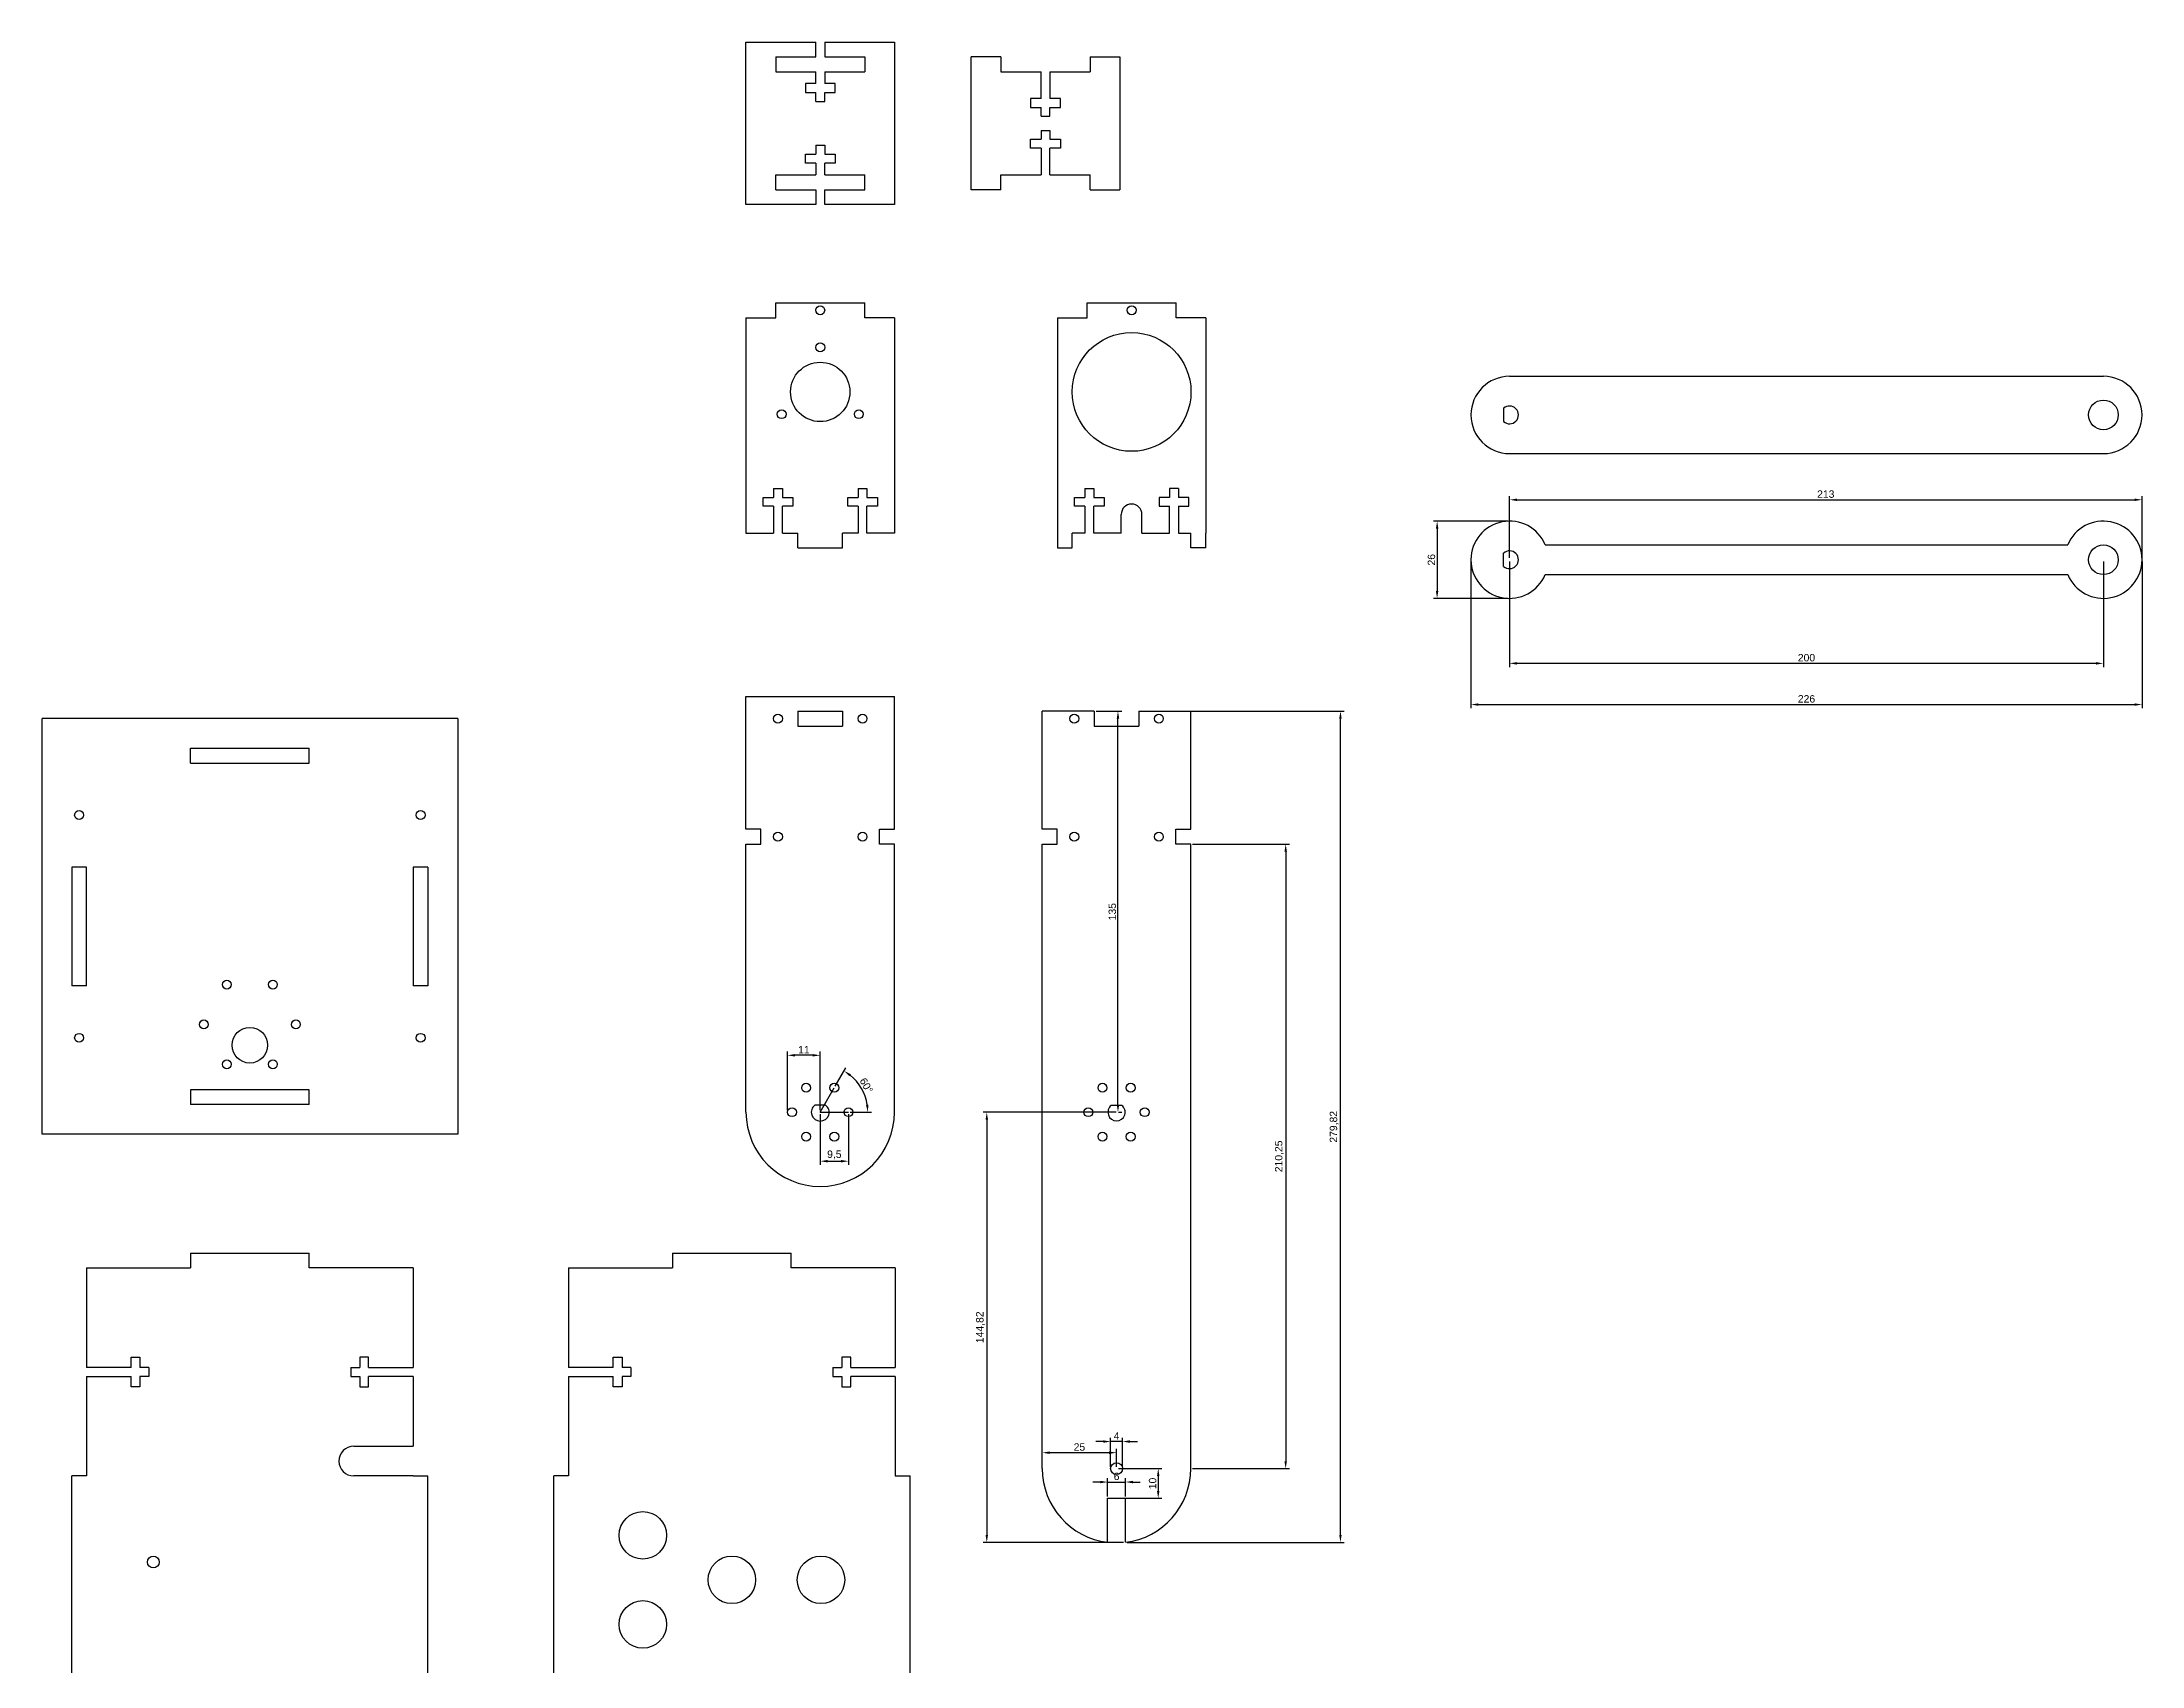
# Model space of a CAD drawing. Header units: millimetres. Extents: x -260 to 1495, y -534 to 358.
# Drawn here: x 788 to 1495, y -189 to 358 of the extents above; entities that cross this region are included whole.
import ezdxf

# ---------------------------------------------------------------- set-up
doc = ezdxf.new("R2010")
doc.units = ezdxf.units.MM
doc.layers.add('Corte', color=230, linetype='Continuous')
doc.styles.get("Standard").update_dxf_attribs({"font": 'arial.ttf'})
doc.dimstyles.new('ISO-25', dxfattribs={"dimtxt": 2.5, "dimasz": 2.5, "dimexe": 1.25, "dimexo": 0.625, "dimtad": 1, "dimtxsty": 'Standard', "dimcen": 2.5, "dimadec": 0, "dimazin": 0, "dimtfac": 1, "dimtmove": 0, "dimatfit": 3, "dimfxl": 1, "dimarcsym": 0})

# ---------------------------------------------------------------- blocks, each defined once
blk = doc.blocks.new('*U7')
blk.add_circle((0, 0), 1.5)
blk = doc.blocks.new('*U8')
at = {"layer": 'Corte', "color": 0, "linetype": 'ByBlock', "lineweight": -2, "transparency": 16777216}
for p, rotation in [((-66.15, 31.82), 120), ((-50.65, 31.82), 59.99999999999999), ((-73.9, 18.4), 180), ((-66.15, 4.98), 239.9999999999999), ((-50.65, 4.98), 299.9999999999999)]:
    blk.add_blockref('*U7', p, dxfattribs=dict(at, rotation=rotation))
blk.add_blockref('*U7', (-42.9, 18.4), dxfattribs=at)
blk = doc.blocks.new('*U11')
blk.add_circle((0, 0), 1.5)
blk = doc.blocks.new('*U12')
at = {"layer": 'Corte', "color": 0, "linetype": 'ByBlock', "lineweight": -2, "transparency": 16777216}
for p, rotation in [((1045.34, 5.68), 120), ((1054.84, 5.68), 59.99999999999999), ((1040.59, -2.55), 180), ((1045.34, -10.77), 239.9999999999999), ((1054.84, -10.77), 299.9999999999999)]:
    blk.add_blockref('*U11', p, dxfattribs=dict(at, rotation=rotation))
blk.add_blockref('*U11', (1059.59, -2.55), dxfattribs=at)
blk = doc.blocks.new('*U19')
at = {"layer": 'Corte'}
blk.add_circle((0, 0), 1.5, dxfattribs=at)
blk = doc.blocks.new('*U20')
at = {"layer": 'Corte', "color": 0, "linetype": 'ByBlock', "lineweight": -2, "transparency": 16777216}
blk.add_blockref('*U19', (1052.39, 249.95), dxfattribs=at)
for p, rotation in [((1039.4, 227.45), 120), ((1065.38, 227.45), 240)]:
    blk.add_blockref('*U19', p, dxfattribs=dict(at, rotation=rotation))
blk = doc.blocks.new('*U87')
blk.add_circle((0, 0), 1.5)
blk = doc.blocks.new('*U88')
at = {"layer": 'Corte', "color": 0, "linetype": 'ByBlock', "lineweight": -2, "transparency": 16777216}
for p, rotation in [((1045.34, 5.68), 120), ((1054.84, 5.68), 59.99999999999999), ((1040.59, -2.55), 180), ((1045.34, -10.77), 239.9999999999999), ((1054.84, -10.77), 299.9999999999999)]:
    blk.add_blockref('*U87', p, dxfattribs=dict(at, rotation=rotation))
blk.add_blockref('*U87', (1059.59, -2.55), dxfattribs=at)
blk = doc.blocks.new('*D209')
at = {"layer": 'Corte', "color": 0, "lineweight": -2, "transparency": 16777216}
for p, q in [((1175.51, 87.7), (1208.1, 87.7)), ((1206.85, 85.2), (1206.85, -120.05)), ((1175.51, -122.55), (1208.1, -122.55))]:
    blk.add_line(p, q, dxfattribs=at)
at = {"layer": 'Corte', "color": 0, "transparency": 16777216}
for points in [[(1206.43, 85.2), (1207.26, 85.2), (1206.85, 87.7)], [(1206.43, -120.05), (1207.26, -120.05), (1206.85, -122.55)]]:
    blk.add_solid(points, dxfattribs=at)
at = {"layer": 'Corte', "color": 0, "transparency": 16777216, "insert": (1204.72, -17.42), "char_height": 2.5, "attachment_point": 5, "rotation": 90}
blk.add_mtext('210,25', dxfattribs=at)
blk = doc.blocks.new('*D210')
at = {"layer": 'Corte', "color": 0, "lineweight": -2, "transparency": 16777216}
for p, q in [((1124.89, -121.92), (1124.89, -115.94)), ((1147.39, -117.19), (1127.39, -117.19)), ((1149.89, -121.92), (1149.89, -115.94))]:
    blk.add_line(p, q, dxfattribs=at)
at = {"layer": 'Corte', "color": 0, "transparency": 16777216}
for points in [[(1127.39, -116.77), (1127.39, -117.61), (1124.89, -117.19)], [(1147.39, -116.77), (1147.39, -117.61), (1149.89, -117.19)]]:
    blk.add_solid(points, dxfattribs=at)
at = {"layer": 'Corte', "color": 0, "transparency": 16777216, "insert": (1137.39, -115.29), "char_height": 2.5, "attachment_point": 5}
blk.add_mtext('25', dxfattribs=at)
blk = doc.blocks.new('*D211')
at = {"layer": 'Corte', "color": 0, "lineweight": -2, "transparency": 16777216}
for p, q in [((1147.89, -121.92), (1147.89, -112.19)), ((1151.89, -121.92), (1151.89, -112.19)), ((1145.39, -113.44), (1142.89, -113.44)), ((1151.89, -113.44), (1147.89, -113.44)), ((1154.39, -113.44), (1156.89, -113.44))]:
    blk.add_line(p, q, dxfattribs=at)
at = {"layer": 'Corte', "color": 0, "transparency": 16777216}
for points in [[(1145.39, -113.02), (1145.39, -113.86), (1147.89, -113.44)], [(1154.39, -113.02), (1154.39, -113.86), (1151.89, -113.44)]]:
    blk.add_solid(points, dxfattribs=at)
at = {"layer": 'Corte', "color": 0, "transparency": 16777216, "insert": (1149.89, -111.56), "char_height": 2.5, "attachment_point": 5}
blk.add_mtext('4', dxfattribs=at)
blk = doc.blocks.new('*D212')
at = {"layer": 'Corte', "color": 0, "lineweight": -2, "transparency": 16777216}
for p, q in [((1144.39, -127.07), (1141.89, -127.07)), ((1146.89, -131.92), (1146.89, -125.82)), ((1146.89, -127.07), (1152.89, -127.07)), ((1152.89, -131.92), (1152.89, -125.82)), ((1155.39, -127.07), (1157.89, -127.07))]:
    blk.add_line(p, q, dxfattribs=at)
at = {"layer": 'Corte', "color": 0, "transparency": 16777216}
for points in [[(1144.39, -126.65), (1144.39, -127.49), (1146.89, -127.07)], [(1155.39, -126.65), (1155.39, -127.49), (1152.89, -127.07)]]:
    blk.add_solid(points, dxfattribs=at)
at = {"layer": 'Corte', "color": 0, "transparency": 16777216, "insert": (1149.89, -125.17), "char_height": 2.5, "attachment_point": 5}
blk.add_mtext('6', dxfattribs=at)
blk = doc.blocks.new('*D213')
at = {"layer": 'Corte', "color": 0, "lineweight": -2, "transparency": 16777216}
for p, q in [((1150.51, -122.55), (1165.18, -122.55)), ((1163.93, -125.05), (1163.93, -130.05)), ((1150.51, -132.55), (1165.18, -132.55))]:
    blk.add_line(p, q, dxfattribs=at)
at = {"layer": 'Corte', "color": 0, "transparency": 16777216}
for points in [[(1163.51, -125.05), (1164.34, -125.05), (1163.93, -122.55)], [(1163.51, -130.05), (1164.34, -130.05), (1163.93, -132.55)]]:
    blk.add_solid(points, dxfattribs=at)
at = {"layer": 'Corte', "color": 0, "transparency": 16777216, "insert": (1162.03, -127.55), "char_height": 2.5, "attachment_point": 5, "rotation": 90}
blk.add_mtext('10', dxfattribs=at)
blk = doc.blocks.new('*D215')
at = {"layer": 'Corte', "color": 0, "lineweight": -2, "transparency": 16777216}
for p, q in [((1282.25, 182.83), (1282.25, 147.31)), ((1482.25, 182.83), (1482.25, 147.31)), ((1479.75, 148.56), (1284.75, 148.56))]:
    blk.add_line(p, q, dxfattribs=at)
at = {"layer": 'Corte', "color": 0, "transparency": 16777216}
for points in [[(1284.75, 148.98), (1284.75, 148.14), (1282.25, 148.56)], [(1479.75, 148.98), (1479.75, 148.14), (1482.25, 148.56)]]:
    blk.add_solid(points, dxfattribs=at)
at = {"layer": 'Corte', "color": 0, "transparency": 16777216, "insert": (1382.25, 150.46), "char_height": 2.5, "attachment_point": 5}
blk.add_mtext('200', dxfattribs=at)
blk = doc.blocks.new('*D216')
at = {"layer": 'Corte', "color": 0, "lineweight": -2, "transparency": 16777216}
for p, q in [((1269.25, 182.83), (1269.25, 133.45)), ((1495.25, 182.83), (1495.25, 133.45)), ((1271.75, 134.7), (1492.75, 134.7))]:
    blk.add_line(p, q, dxfattribs=at)
at = {"layer": 'Corte', "color": 0, "transparency": 16777216}
for points in [[(1271.75, 135.12), (1271.75, 134.28), (1269.25, 134.7)], [(1492.75, 135.12), (1492.75, 134.28), (1495.25, 134.7)]]:
    blk.add_solid(points, dxfattribs=at)
at = {"layer": 'Corte', "color": 0, "transparency": 16777216, "insert": (1382.25, 136.6), "char_height": 2.5, "attachment_point": 5}
blk.add_mtext('226', dxfattribs=at)
blk = doc.blocks.new('*D217')
at = {"layer": 'Corte', "color": 0, "lineweight": -2, "transparency": 16777216}
for p, q in [((1281.62, 196.45), (1256.6, 196.45)), ((1257.85, 193.95), (1257.85, 172.95)), ((1281.62, 170.45), (1256.6, 170.45))]:
    blk.add_line(p, q, dxfattribs=at)
at = {"layer": 'Corte', "color": 0, "transparency": 16777216}
for points in [[(1257.44, 193.95), (1258.27, 193.95), (1257.85, 196.45)], [(1257.44, 172.95), (1258.27, 172.95), (1257.85, 170.45)]]:
    blk.add_solid(points, dxfattribs=at)
at = {"layer": 'Corte', "color": 0, "transparency": 16777216, "insert": (1255.95, 183.45), "char_height": 2.5, "attachment_point": 5, "rotation": 90}
blk.add_mtext('26', dxfattribs=at)
blk = doc.blocks.new('*D219')
at = {"layer": 'Corte', "color": 0, "lineweight": -2, "transparency": 16777216}
for p, q in [((1039.09, -1.92), (1039.09, 17.85)), ((1047.59, 16.6), (1041.59, 16.6)), ((1050.09, -1.92), (1050.09, 17.85))]:
    blk.add_line(p, q, dxfattribs=at)
at = {"layer": 'Corte', "color": 0, "transparency": 16777216}
for points in [[(1041.59, 17.02), (1041.59, 16.19), (1039.09, 16.6)], [(1047.59, 17.02), (1047.59, 16.19), (1050.09, 16.6)]]:
    blk.add_solid(points, dxfattribs=at)
at = {"layer": 'Corte', "color": 0, "transparency": 16777216, "insert": (1044.59, 18.48), "char_height": 2.5, "attachment_point": 5}
blk.add_mtext('11', dxfattribs=at)
blk = doc.blocks.new('*D220')
at = {"layer": 'Corte', "color": 0, "lineweight": -2, "transparency": 16777216}
for p, q in [((1050.09, -3.17), (1050.09, -20.3)), ((1059.59, -3.17), (1059.59, -20.3)), ((1052.59, -19.05), (1057.09, -19.05))]:
    blk.add_line(p, q, dxfattribs=at)
at = {"layer": 'Corte', "color": 0, "transparency": 16777216}
for points in [[(1052.59, -18.63), (1052.59, -19.46), (1050.09, -19.05)], [(1057.09, -18.63), (1057.09, -19.46), (1059.59, -19.05)]]:
    blk.add_solid(points, dxfattribs=at)
at = {"layer": 'Corte', "color": 0, "transparency": 16777216, "insert": (1054.84, -16.92), "char_height": 2.5, "attachment_point": 5}
blk.add_mtext('9,5', dxfattribs=at)
blk = doc.blocks.new('*D222')
at = {"layer": 'Corte', "color": 0, "lineweight": -2, "transparency": 16777216}
for p, q in [((1143.01, 132.45), (1151.61, 132.45)), ((1150.36, -0.05), (1150.36, 129.95)), ((1055.15, 6.22), (1058.73, 12.41)), ((1060.21, -2.55), (1067.36, -2.55)), ((1150.51, -2.55), (1151.61, -2.55))]:
    blk.add_line(p, q, dxfattribs=at)
blk.add_arc((1050.09, -2.55), 16.02, 8.94764, 51.05236, dxfattribs=at)
at = {"layer": 'Corte', "color": 0, "transparency": 16777216}
for points in [[(1149.94, 129.95), (1150.78, 129.95), (1150.36, 132.45)], [(1059.93, 9.57), (1060.4, 10.26), (1058.1, 11.33)], [(1066.33, -0.02), (1065.5, -0.09), (1066.11, -2.55)], [(1149.94, -0.05), (1150.78, -0.05), (1150.36, -2.55)]]:
    blk.add_solid(points, dxfattribs=at)
at = {"layer": 'Corte', "color": 0, "transparency": 16777216, "char_height": 2.5, "attachment_point": 5}
for s, insert, rotation in [('135', (1148.46, 64.95), 90), ('60°', (1065.61, 6.42), 300)]:
    blk.add_mtext(s, dxfattribs=dict(at, insert=insert, rotation=rotation))
blk = doc.blocks.new('*D223')
at = {"layer": 'Corte', "color": 0, "lineweight": -2, "transparency": 16777216}
for p, q in [((1282.25, 184.08), (1282.25, 204.89)), ((1284.75, 203.64), (1492.75, 203.64)), ((1495.25, 184.08), (1495.25, 204.89))]:
    blk.add_line(p, q, dxfattribs=at)
at = {"layer": 'Corte', "color": 0, "transparency": 16777216}
for points in [[(1284.75, 204.05), (1284.75, 203.22), (1282.25, 203.64)], [(1492.75, 204.05), (1492.75, 203.22), (1495.25, 203.64)]]:
    blk.add_solid(points, dxfattribs=at)
at = {"layer": 'Corte', "color": 0, "transparency": 16777216, "insert": (1388.75, 205.54), "char_height": 2.5, "attachment_point": 5}
blk.add_mtext('213', dxfattribs=at)
blk = doc.blocks.new('*D224')
at = {"layer": 'Corte', "color": 0, "lineweight": -2, "transparency": 16777216}
for p, q in [((1158.01, 132.45), (1226.55, 132.45)), ((1225.3, -144.87), (1225.3, 129.95)), ((1153.51, -147.37), (1226.55, -147.37))]:
    blk.add_line(p, q, dxfattribs=at)
at = {"layer": 'Corte', "color": 0, "transparency": 16777216}
for points in [[(1224.88, 129.95), (1225.71, 129.95), (1225.3, 132.45)], [(1224.88, -144.87), (1225.71, -144.87), (1225.3, -147.37)]]:
    blk.add_solid(points, dxfattribs=at)
at = {"layer": 'Corte', "color": 0, "transparency": 16777216, "insert": (1223.17, -7.46), "char_height": 2.5, "attachment_point": 5, "rotation": 90}
blk.add_mtext('279,82', dxfattribs=at)
blk = doc.blocks.new('*D225')
at = {"layer": 'Corte', "color": 0, "lineweight": -2, "transparency": 16777216}
for p, q in [((1149.73, -2.55), (1104.93, -2.55)), ((1106.18, -5.05), (1106.18, -144.87)), ((1152.26, -147.37), (1104.93, -147.37))]:
    blk.add_line(p, q, dxfattribs=at)
at = {"layer": 'Corte', "color": 0, "transparency": 16777216}
for points in [[(1105.77, -5.05), (1106.6, -5.05), (1106.18, -2.55)], [(1105.77, -144.87), (1106.6, -144.87), (1106.18, -147.37)]]:
    blk.add_solid(points, dxfattribs=at)
at = {"layer": 'Corte', "color": 0, "transparency": 16777216, "insert": (1104.06, -74.96), "char_height": 2.5, "attachment_point": 5, "rotation": 90}
blk.add_mtext('144,82', dxfattribs=at)

msp = doc.modelspace()

# ---------------------------------------------------------------- linework, layer by layer
at = {"layer": 'Corte'}
for p, q in [((1025.088, 303.012), (1025.088, 357.762)), ((1025.088, 357.762), (1048.588, 357.762)), ((1048.588, 352.762), (1048.588, 357.762)), ((1051.588, 357.762), (1051.588, 352.762)), ((1051.588, 357.762), (1075.088, 357.762)), ((1075.088, 357.762), (1075.088, 303.012)), ((1035.088, 352.762), (1035.088, 347.762)), ((1035.088, 352.762), (1048.588, 352.762)), ((1035.088, 347.762), (1048.588, 347.762)), ((1048.588, 343.762), (1048.588, 347.762)), ((1051.588, 352.762), (1065.088, 352.762)), ((1051.588, 347.762), (1065.088, 347.762)), ((1051.588, 347.762), (1051.588, 343.762)), ((1065.088, 352.762), (1065.088, 347.762)), ((1100.955, 308.012), (1100.955, 352.762)), ((1110.955, 352.762), (1100.955, 352.762)), ((1110.955, 352.762), (1110.955, 347.762)), ((1110.955, 347.762), (1124.455, 347.762)), ((1124.455, 338.762), (1124.455, 347.762)), ((1127.455, 347.762), (1127.455, 338.762)), ((1127.455, 347.762), (1140.955, 347.762)), ((1140.955, 352.762), (1140.955, 347.762)), ((1140.955, 352.762), (1150.955, 352.762)), ((1150.955, 352.762), (1150.955, 308.012)), ((1048.588, 343.762), (1045.088, 343.762)), ((1045.088, 343.762), (1045.088, 340.762)), ((1045.088, 340.762), (1048.588, 340.762)), ((1048.588, 337.762), (1048.588, 340.762)), ((1055.088, 343.762), (1051.588, 343.762)), ((1051.588, 340.762), (1055.088, 340.762)), ((1051.588, 337.762), (1051.588, 340.762)), ((1055.088, 340.762), (1055.088, 343.762)), ((1048.588, 337.762), (1051.588, 337.762)), ((1124.455, 338.762), (1120.955, 338.762)), ((1120.955, 338.762), (1120.955, 335.762)), ((1120.955, 335.762), (1124.455, 335.762)), ((1124.455, 332.762), (1124.455, 335.762)), ((1124.455, 332.762), (1127.455, 332.762)), ((1130.955, 338.762), (1127.455, 338.762)), ((1127.455, 335.762), (1130.955, 335.762)), ((1127.455, 332.762), (1127.455, 335.762)), ((1130.955, 335.762), (1130.955, 338.762)), ((1124.455, 328.012), (1127.455, 328.012)), ((1124.455, 328.012), (1124.455, 325.012)), ((1127.455, 328.012), (1127.455, 325.012)), ((1045.088, 320.012), (1048.588, 320.012)), ((1045.088, 317.012), (1045.088, 320.012)), ((1048.588, 323.012), (1051.588, 323.012)), ((1048.588, 323.012), (1048.588, 320.012)), ((1051.588, 323.012), (1051.588, 320.012)), ((1051.588, 320.012), (1055.088, 320.012)), ((1055.088, 320.012), (1055.088, 317.012)), ((1120.955, 325.012), (1124.455, 325.012)), ((1120.955, 322.012), (1120.955, 325.012)), ((1124.455, 322.012), (1120.955, 322.012)), ((1124.455, 322.012), (1124.455, 313.012)), ((1127.455, 325.012), (1130.955, 325.012)), ((1127.455, 313.012), (1127.455, 322.012)), ((1130.955, 322.012), (1127.455, 322.012)), ((1130.955, 325.012), (1130.955, 322.012)), ((1035.088, 308.012), (1035.088, 313.012)), ((1035.088, 313.012), (1048.588, 313.012)), ((1048.588, 317.012), (1045.088, 317.012)), ((1048.588, 317.012), (1048.588, 313.012)), ((1055.088, 317.012), (1051.588, 317.012)), ((1051.588, 313.012), (1051.588, 317.012)), ((1051.588, 313.012), (1065.088, 313.012)), ((1065.088, 308.012), (1065.088, 313.012)), ((1110.955, 308.012), (1110.955, 313.012)), ((1110.955, 313.012), (1124.455, 313.012)), ((1127.455, 313.012), (1140.955, 313.012)), ((1140.955, 308.012), (1140.955, 313.012)), ((1035.088, 308.012), (1048.588, 308.012)), ((1048.588, 308.012), (1048.588, 303.012)), ((1051.588, 303.012), (1051.588, 308.012)), ((1051.588, 308.012), (1065.088, 308.012)), ((1110.955, 308.012), (1100.955, 308.012)), ((1140.955, 308.012), (1150.955, 308.012)), ((1048.588, 303.012), (1025.088, 303.012)), ((1075.088, 303.012), (1051.588, 303.012)), ((1035.088, 264.953), (1035.088, 269.953)), ((1035.088, 269.953), (1065.088, 269.953)), ((1065.088, 264.953), (1065.088, 269.953)), ((1139.956, 264.953), (1139.956, 269.953)), ((1139.956, 269.953), (1169.956, 269.953)), ((1169.956, 264.953), (1169.956, 269.953)), ((1025.088, 264.953), (1025.088, 192.453)), ((1025.088, 264.953), (1035.088, 264.953)), ((1075.088, 264.953), (1065.088, 264.953)), ((1075.088, 264.953), (1075.088, 192.453)), ((1129.956, 264.953), (1129.956, 192.453)), ((1129.956, 264.953), (1139.956, 264.953)), ((1179.956, 264.953), (1169.956, 264.953)), ((1179.956, 264.953), (1179.956, 192.453)), ((1282.25, 245.208), (1482.25, 245.208)), ((1280.25, 234.444), (1280.25, 229.972)), ((1282.25, 219.208), (1482.25, 219.208)), ((1034.338, 207.453), (1037.338, 207.453)), ((1034.338, 207.453), (1034.338, 204.453)), ((1037.338, 207.453), (1037.338, 204.453)), ((1062.838, 207.453), (1065.838, 207.453)), ((1062.838, 207.453), (1062.838, 204.453)), ((1065.838, 207.453), (1065.838, 204.453)), ((1139.206, 207.453), (1142.206, 207.453)), ((1139.206, 207.453), (1139.206, 204.453)), ((1142.206, 207.453), (1142.206, 204.453)), ((1170.706, 207.453), (1167.706, 207.453)), ((1167.706, 207.453), (1167.706, 204.453)), ((1170.706, 207.453), (1170.706, 204.453)), ((1030.838, 204.453), (1034.338, 204.453)), ((1030.838, 201.453), (1030.838, 204.453)), ((1034.338, 201.453), (1030.838, 201.453)), ((1034.338, 201.453), (1034.338, 192.453)), ((1037.338, 204.453), (1040.838, 204.453)), ((1037.338, 192.453), (1037.338, 201.453)), ((1040.838, 201.453), (1037.338, 201.453)), ((1040.838, 204.453), (1040.838, 201.453)), ((1059.338, 204.453), (1062.838, 204.453)), ((1059.338, 201.453), (1059.338, 204.453)), ((1062.838, 201.453), (1059.338, 201.453)), ((1062.838, 201.453), (1062.838, 192.453)), ((1065.838, 204.453), (1069.338, 204.453)), ((1065.838, 192.453), (1065.838, 201.453)), ((1069.338, 201.453), (1065.838, 201.453)), ((1069.338, 204.453), (1069.338, 201.453)), ((1135.706, 204.453), (1139.206, 204.453)), ((1135.706, 201.453), (1135.706, 204.453)), ((1139.206, 201.453), (1135.706, 201.453)), ((1139.206, 201.453), (1139.206, 192.453)), ((1142.206, 204.453), (1145.706, 204.453)), ((1142.206, 192.453), (1142.206, 201.453)), ((1145.706, 201.453), (1142.206, 201.453)), ((1145.706, 204.453), (1145.706, 201.453)), ((1151.456, 192.453), (1151.456, 198.695)), ((1158.456, 192.453), (1158.456, 198.695)), ((1167.706, 204.453), (1164.206, 204.453)), ((1164.206, 204.453), (1164.206, 201.453)), ((1164.206, 201.453), (1167.706, 201.453)), ((1167.706, 192.453), (1167.706, 201.453)), ((1174.206, 204.453), (1170.706, 204.453)), ((1170.706, 201.453), (1174.206, 201.453)), ((1170.706, 201.453), (1170.706, 192.453)), ((1174.206, 201.453), (1174.206, 204.453)), ((1025.088, 192.453), (1034.338, 192.453)), ((1037.338, 192.453), (1042.588, 192.453)), ((1042.588, 187.453), (1042.588, 192.453)), ((1057.588, 187.453), (1057.588, 192.453)), ((1062.838, 192.453), (1057.588, 192.453)), ((1075.088, 192.453), (1065.838, 192.453)), ((1129.956, 192.453), (1129.956, 187.453)), ((1139.206, 192.453), (1134.956, 192.453)), ((1134.956, 187.453), (1134.956, 192.453)), ((1151.456, 192.453), (1142.206, 192.453)), ((1158.456, 192.453), (1167.706, 192.453)), ((1170.706, 192.453), (1174.956, 192.453)), ((1174.956, 187.453), (1174.956, 192.453)), ((1179.943, 187.453), (1179.943, 192.453)), ((1179.943, 192.453), (1179.956, 192.453)), ((1042.588, 187.453), (1057.588, 187.453)), ((1129.956, 187.453), (1134.956, 187.453)), ((1179.956, 187.453), (1174.956, 187.453)), ((1280.25, 181.217), (1280.25, 185.689)), ((1294.25, 188.453), (1470.25, 188.453)), ((1294.25, 178.453), (1470.25, 178.453)), ((1025.088, 137.453), (1075.088, 137.453)), ((1025.088, 92.703), (1025.088, 137.453)), ((1075.088, 92.703), (1075.088, 137.453)), ((927.987, 130), (787.987, 130)), ((787.987, -10), (787.987, 130)), ((927.987, 130), (927.987, -10)), ((1042.588, 132.453), (1042.588, 127.453)), ((1042.588, 132.453), (1057.588, 132.453)), ((1042.588, 127.453), (1057.588, 127.453)), ((1057.588, 132.453), (1057.588, 127.453)), ((1124.888, 92.703), (1124.888, 132.453)), ((1142.388, 132.453), (1124.888, 132.453)), ((1142.388, 132.453), (1142.388, 127.453)), ((1142.388, 127.453), (1157.388, 127.453)), ((1157.388, 132.453), (1157.388, 127.453)), ((1157.388, 132.453), (1174.888, 132.453)), ((1174.888, 92.703), (1174.888, 132.453)), ((837.987, 120), (877.987, 120)), ((837.987, 115), (837.987, 120)), ((837.987, 115), (877.987, 115)), ((877.987, 115), (877.987, 120)), ((1030.088, 92.703), (1025.088, 92.703)), ((1030.088, 87.703), (1030.088, 92.703)), ((1070.088, 87.703), (1070.088, 92.703)), ((1070.088, 92.703), (1075.088, 92.703)), ((1129.888, 92.703), (1124.888, 92.703)), ((1129.888, 87.703), (1129.888, 92.703)), ((1169.888, 87.703), (1169.888, 92.703)), ((1169.888, 92.703), (1174.888, 92.703)), ((1025.088, -2.547), (1025.088, 87.703)), ((1025.088, 87.703), (1030.088, 87.703)), ((1075.088, 87.703), (1070.088, 87.703)), ((1075.088, -2.547), (1075.088, 87.703)), ((1124.888, 87.703), (1129.888, 87.703)), ((1124.888, -122.547), (1124.888, 87.703)), ((1174.888, 87.703), (1169.888, 87.703)), ((1174.888, -122.547), (1174.888, 87.703)), ((797.987, 80), (797.987, 40)), ((802.987, 80), (797.987, 80)), ((802.987, 40), (802.987, 80)), ((912.987, 80), (912.987, 40)), ((917.987, 80), (912.987, 80)), ((917.987, 80), (917.987, 40)), ((802.987, 40), (797.987, 40)), ((917.987, 40), (912.987, 40)), ((877.987, 5), (837.987, 5)), ((837.987, 5), (837.987, 0)), ((877.987, 0), (837.987, 0)), ((877.987, 0), (877.987, 5)), ((1050.088, -2.547), (1054.838, 5.68)), ((1051.888, -0.147), (1048.288, -0.147)), ((1050.088, -2.547), (1059.588, -2.547)), ((1151.654, -0.247), (1148.121, -0.247)), ((927.987, -10), (787.987, -10)), ((802.987, -55), (802.987, -88.5)), ((802.987, -55), (837.987, -55)), ((837.987, -50), (837.987, -55)), ((837.987, -50), (877.987, -50)), ((877.987, -55), (877.987, -50)), ((912.987, -55), (877.987, -55)), ((912.987, -55), (912.987, -88.5)), ((965.341, -55), (965.341, -88.5)), ((965.341, -55), (1000.341, -55)), ((1000.341, -50), (1000.341, -55)), ((1000.341, -50), (1040.341, -50)), ((1040.341, -55), (1040.341, -50)), ((1075.341, -55), (1040.341, -55)), ((1075.341, -55), (1075.341, -88.5)), ((817.987, -88.5), (802.987, -88.5)), ((802.987, -91.5), (817.987, -91.5)), ((802.987, -91.5), (802.987, -125)), ((817.987, -88.5), (817.987, -85)), ((817.987, -85), (820.987, -85)), ((817.987, -95), (817.987, -91.5)), ((820.987, -85), (820.987, -88.5)), ((823.987, -88.5), (820.987, -88.5)), ((820.987, -91.5), (820.987, -95)), ((823.987, -91.5), (820.987, -91.5)), ((823.987, -88.5), (823.987, -91.5)), ((891.987, -88.5), (891.987, -91.5)), ((891.987, -88.5), (894.987, -88.5)), ((891.987, -91.5), (894.987, -91.5)), ((894.987, -85), (894.987, -88.5)), ((897.987, -85), (894.987, -85)), ((894.987, -91.5), (894.987, -95)), ((897.987, -88.5), (897.987, -85)), ((897.987, -88.5), (912.987, -88.5)), ((912.987, -91.5), (897.987, -91.5)), ((897.987, -95), (897.987, -91.5)), ((912.987, -91.5), (912.987, -115)), ((980.341, -88.5), (965.341, -88.5)), ((965.341, -91.5), (965.341, -125)), ((965.341, -91.5), (980.341, -91.5)), ((980.341, -88.5), (980.341, -85)), ((980.341, -85), (983.341, -85)), ((980.341, -95), (980.341, -91.5)), ((983.341, -85), (983.341, -88.5)), ((986.341, -88.5), (983.341, -88.5)), ((983.341, -91.5), (983.341, -95)), ((986.341, -91.5), (983.341, -91.5)), ((986.341, -88.5), (986.341, -91.5)), ((1054.341, -88.5), (1054.341, -91.5)), ((1054.341, -88.5), (1057.341, -88.5)), ((1054.341, -91.5), (1057.341, -91.5)), ((1057.341, -85), (1057.341, -88.5)), ((1060.341, -85), (1057.341, -85)), ((1057.341, -91.5), (1057.341, -95)), ((1060.341, -88.5), (1060.341, -85)), ((1060.341, -88.5), (1075.341, -88.5)), ((1075.341, -91.5), (1060.341, -91.5)), ((1060.341, -95), (1060.341, -91.5)), ((1075.341, -91.5), (1075.341, -125)), ((820.987, -95), (817.987, -95)), ((894.987, -95), (897.987, -95)), ((983.341, -95), (980.341, -95)), ((1057.341, -95), (1060.341, -95)), ((892.987, -115), (912.987, -115)), ((797.987, -195), (797.987, -125)), ((802.987, -125), (797.987, -125)), ((912.987, -125), (892.987, -125)), ((912.987, -125), (917.987, -125)), ((917.987, -195), (917.987, -125)), ((960.341, -195), (960.341, -125)), ((965.341, -125), (960.341, -125)), ((1075.341, -125), (1080.341, -125)), ((1080.341, -195), (1080.341, -125)), ((1146.888, -147.366), (1146.888, -132.547)), ((1146.888, -132.547), (1152.888, -132.547)), ((1152.888, -147.366), (1152.888, -132.547))]:
    msp.add_line(p, q, dxfattribs=at)
for centre, radius in [((1050.088, 267.453), 1.5), ((1154.956, 267.453), 1.5), ((1154.956, 239.953), 20), ((1050.088, 239.953), 10), ((1482.25, 232.208), 5), ((1482.25, 183.453), 5), ((1035.838, 129.953), 1.5), ((1064.338, 129.953), 1.5), ((1135.638, 129.953), 1.5), ((1164.138, 129.953), 1.5), ((800.487, 97.5), 1.5), ((915.487, 97.5), 1.5), ((1035.838, 90.203), 1.5), ((1064.338, 90.203), 1.5), ((1135.638, 90.203), 1.5), ((1164.138, 90.203), 1.5), ((800.487, 22.5), 1.5), ((857.987, 20), 6), ((915.487, 22.5), 1.5), ((1149.888, -122.547), 2), ((990.341, -145), 8), ((825.487, -154), 2), ((1020.341, -160), 8), ((1050.341, -160), 8), ((990.341, -175), 8)]:
    msp.add_circle(centre, radius, dxfattribs=at)
for centre, radius, start, end in [((1282.25, 232.208), 13, 90, 270), ((1482.25, 232.208), 13, 270, 90), ((1282.25, 232.208), 3, 228.189685, 131.810315), ((1154.956, 198.695), 3.5, 360, 180), ((1282.25, 183.453), 13, 22.619865, 337.380135), ((1482.25, 183.453), 13, 202.619865, 157.380135), ((1282.25, 183.453), 3, 228.189685, 131.810315), ((1050.088, -2.547), 25, 180, 0), ((1050.088, -2.547), 3, 126.869898, 53.130102), ((1149.888, -2.547), 2.9, 127.523513, 52.476487), ((892.987, -120), 5, 90, 270), ((1149.888, -122.547), 25, 180, 263.107897), ((1149.888, -122.547), 25, 276.892103, 0)]:
    msp.add_arc(centre, radius, start, end, dxfattribs=at)

# ---------------------------------------------------------------- block references
for name, p in [('*U20', (-2.3, 5)), ('*U8', (916.387, 8.6)), ('*U12', (0, 0)), ('*U88', (99.8, 0))]:
    msp.add_blockref(name, p, dxfattribs=at)

# ---------------------------------------------------------------- dimensions: what is measured, and where the dimension line sits
for base, p1, p2, picture, middle in [((1495.25, 203.637), (1282.25, 183.453), (1495.25, 183.453), '*D223', (1388.75, 205.539)), ((1495.25, 134.699), (1269.25, 183.453), (1495.25, 183.453), '*D216', (1382.25, 136.6)), ((1282.25, 148.561), (1482.25, 183.453), (1282.25, 183.453), '*D215', (1382.25, 150.463)), ((1039.088, 16.604), (1050.088, -2.547), (1039.088, -2.547), '*D219', (1044.588, 18.485)), ((1059.588, -19.047), (1050.088, -2.547), (1059.588, -2.547), '*D220', (1054.838, -16.919)), ((1124.888, -117.189), (1149.888, -122.547), (1124.888, -122.547), '*D210', (1137.388, -115.288)), ((1152.888, -127.071), (1146.888, -132.547), (1152.888, -132.547), '*D212', (1149.888, -125.169))]:
    dim = msp.add_linear_dim(base=base, p1=p1, p2=p2, dimstyle='ISO-25', dxfattribs=at)
    dim.commit()
    dim.dimension.update_dxf_attribs({"geometry": picture, "text_midpoint": middle})
for base, p1, p2, picture, middle in [((1257.855, 170.453), (1282.25, 196.453), (1282.25, 170.453), '*D217', (1255.953, 183.453)), ((1150.358, 132.453), (1149.888, -2.547), (1142.388, 132.453), '*D222', (1148.456, 64.953)), ((1225.296, 132.453), (1152.888, -147.366), (1157.388, 132.453), '*D224', (1223.168, -7.457)), ((1206.847, -122.547), (1174.888, 87.703), (1174.888, -122.547), '*D209', (1204.72, -17.422)), ((1106.185, -147.366), (1150.358, -2.547), (1152.888, -147.366), '*D225', (1104.057, -74.957)), ((1163.928, -132.547), (1149.888, -122.547), (1149.888, -132.547), '*D213', (1162.027, -127.547))]:
    dim = msp.add_linear_dim(base=base, p1=p1, p2=p2, angle=90, dimstyle='ISO-25', dxfattribs=at)
    dim.commit()
    dim.dimension.update_dxf_attribs({"geometry": picture, "text_midpoint": middle})
dim = msp.add_angular_dim_2l(base=(1065.146, 2.934), line1=((1050.088, -2.547), (1059.588, -2.547)), line2=((1050.088, -2.547), (1054.838, 5.68)), dimstyle='ISO-25', dxfattribs=at)
dim.commit()
dim.dimension.update_dxf_attribs({"geometry": '*D222', "text_midpoint": (1065.612, 6.416)})
dim = msp.add_linear_dim(base=(1147.888, -113.439), p1=(1151.888, -122.547), p2=(1147.888, -122.547), dimstyle='ISO-25', dxfattribs=at)
dim.commit()
dim.dimension.update_dxf_attribs({"geometry": '*D211', "text_midpoint": (1149.888, -113.439), "dimtype": 160})

doc.saveas('drawing.dxf')
